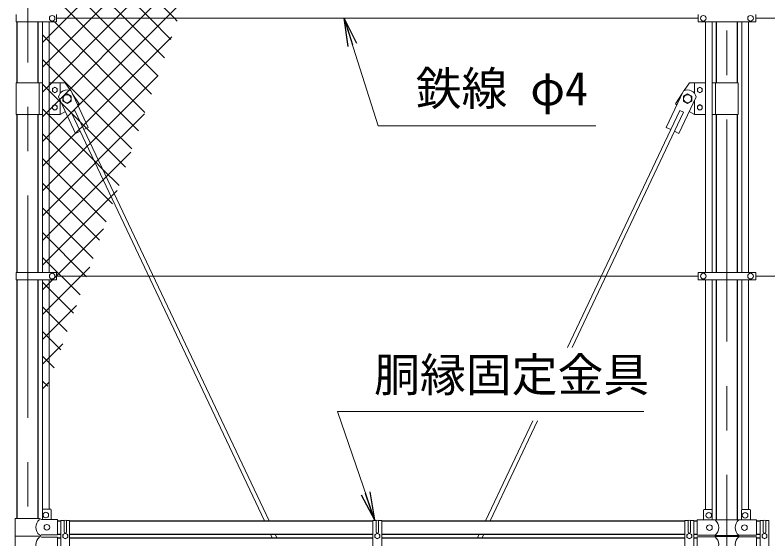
# Model space of a CAD drawing. Units: millimetres, scale not verified. Extents: x -8399 to 8401, y -5940 to 5940.
# Drawn here: x -6430 to -4276, y 941 to 2439 of the extents above; entities that cross this region are included whole.
import ezdxf
from ezdxf.enums import TextEntityAlignment as Align

# ---------------------------------------------------------------- set-up
doc = ezdxf.new("R2010")
doc.units = ezdxf.units.MM
doc.header["$LTSCALE"] = 20
doc.linetypes.add('USER1', pattern=[50.8, 31.75, -6.35, 6.35, -6.35])
for name, color, linetype, lineweight in [('0-1_D-STR1', 1, 'Continuous', 25), ('0-4_D-BMK', 2, 'USER1', 13), ('0-8_D-STR3', 3, 'Continuous', 13), ('0-9_D-STR-TXT', 7, 'Continuous', 13), ('0-D_D-STR2', 7, 'Continuous', 13)]:
    doc.layers.add(name, color=color, linetype=linetype, lineweight=lineweight)
doc.layers.add('0-6_0', color=7, linetype='Continuous')
doc.styles.add('ＭＳ ゴシック', font='')
doc.styles.get('ＭＳ ゴシック').set_extended_font_data('MS Gothic')

# ---------------------------------------------------------------- blocks, each defined once
blk = doc.blocks.new('_Open')
at = {"layer": '0-6_0'}
blk.add_line((-20, 3.333), (0, 0), dxfattribs=at)
blk.add_lwpolyline([(-20, -3.333), (0, 0), (-20, 0)], dxfattribs=at)

msp = doc.modelspace()

# ---------------------------------------------------------------- linework, layer by layer
at = {"layer": '0-1_D-STR1'}
for p, q in [((-6423.67, 2244.46), (-6423.67, 2418.96)), ((-6363.17, 2244.46), (-6363.17, 2418.96)), ((-4423.67, 2244.46), (-4423.67, 2419.16)), ((-4363.17, 2244.46), (-4363.17, 2419.16)), ((-6423.67, 1702.96), (-6423.67, 2154.46)), ((-6363.17, 1702.96), (-6363.17, 2154.46)), ((-4423.67, 1702.76), (-4423.67, 2154.46)), ((-4363.17, 1702.76), (-4363.17, 2154.46)), ((-6423.67, 999.46), (-6423.67, 1681.96)), ((-6363.17, 999.46), (-6363.17, 1681.96)), ((-4423.67, 996.06), (-4423.67, 1682.16)), ((-4363.17, 996.06), (-4363.17, 1682.16)), ((-6308.42, 992.56), (-6298.42, 992.56)), ((-6273.42, 992.56), (-5405.92, 992.56)), ((-5380.92, 992.56), (-4513.42, 992.56)), ((-4488.42, 992.56), (-4478.42, 992.56)), ((-4308.42, 992.56), (-4298.42, 992.56)), ((-6308.42, 954.46), (-6298.42, 954.46)), ((-6273.42, 954.46), (-5405.92, 954.46)), ((-5380.92, 954.46), (-4513.42, 954.46)), ((-4488.42, 954.46), (-4478.42, 954.46)), ((-4423.67, 947.86), (-4423.67, 951.06)), ((-4363.17, 947.86), (-4363.17, 951.06)), ((-4308.42, 954.46), (-4298.42, 954.46)), ((-6308.42, 944.46), (-6298.42, 944.46)), ((-6273.42, 944.46), (-5405.92, 944.46)), ((-5380.92, 944.46), (-4513.42, 944.46)), ((-4488.42, 944.46), (-4478.42, 944.46)), ((-4308.42, 944.46), (-4298.42, 944.46))]:
    msp.add_line(p, q, dxfattribs=at)
at = {"layer": '0-4_D-BMK'}
for p, q in [((-6393.42, 3954.46), (-6393.42, -2805.54)), ((-4393.42, 3156.16), (-4393.42, -2805.54)), ((-6393.42, 2443.99), (-6393.42, 2403.21))]:
    msp.add_line(p, q, dxfattribs=at)
at = {"layer": '0-8_D-STR3'}
for p, q in [((-6426.22, 2439.96), (-6426.22, 2418.96)), ((-6311.42, 2439.96), (-6311.42, 2418.96)), ((-4475.92, 2439.76), (-4475.92, 2419.16)), ((-4310.92, 2439.76), (-4310.92, 2419.16)), ((-6426.22, 2418.96), (-6311.42, 2418.96)), ((-6350.92, 1702.96), (-6350.92, 2418.96)), ((-6331.92, 1702.96), (-6331.92, 2418.96)), ((-4475.92, 2429.46), (-6311.42, 2429.46)), ((-4475.92, 2419.16), (-4310.92, 2419.16)), ((-4454.92, 2418.96), (-4454.92, 1702.76)), ((-4435.92, 2418.96), (-4435.92, 1702.76)), ((-4350.92, 2419.16), (-4350.92, 1702.76)), ((-4331.92, 2419.16), (-4331.92, 1702.76)), ((-3393.42, 2429.46), (-4310.92, 2429.46)), ((-6425.97, 2244.46), (-6425.97, 2154.46)), ((-6350.92, 2244.46), (-6425.97, 2244.46)), ((-6360.87, 2244.46), (-6360.87, 2154.46)), ((-6285.87, 2244.46), (-6331.92, 2244.46)), ((-6300.87, 2244.46), (-6300.87, 2214.46)), ((-6285.87, 2244.46), (-6271.26, 2222.53)), ((-4500.97, 2244.46), (-4515.59, 2222.53)), ((-4454.92, 2244.46), (-4500.97, 2244.46)), ((-4485.97, 2244.46), (-4485.97, 2214.46)), ((-4360.87, 2244.46), (-4435.92, 2244.46)), ((-4425.97, 2244.46), (-4425.97, 2154.46)), ((-4360.87, 2244.46), (-4360.87, 2154.46)), ((-6269.21, 2221.57), (-6220.03, 2117.62)), ((-4517.64, 2221.57), (-4566.82, 2117.62)), ((-6305.37, 2204.46), (-6256.18, 2100.51)), ((-4481.48, 2204.46), (-4530.66, 2100.51)), ((-6300.87, 2194.96), (-6300.87, 2154.46)), ((-4485.97, 2194.96), (-4485.97, 2154.46)), ((-6350.92, 2154.46), (-6425.97, 2154.46)), ((-6300.87, 2154.46), (-6331.92, 2154.46)), ((-6285.64, 2162.77), (-6300.87, 2154.46)), ((-6269.19, 2160.73), (-6258.34, 2165.87)), ((-6269.19, 2160.73), (-5716.47, 992.56)), ((-6258.34, 2165.87), (-5703.2, 992.56)), ((-4528.5, 2165.87), (-4849.16, 1488.15)), ((-4517.66, 2160.73), (-4835.88, 1488.15)), ((-4517.66, 2160.73), (-4528.5, 2165.87)), ((-4501.21, 2162.77), (-4485.97, 2154.46)), ((-4485.97, 2154.46), (-4454.92, 2154.46)), ((-4435.92, 2154.46), (-4360.87, 2154.46)), ((-6232.68, 2111.63), (-6220.03, 2117.62)), ((-4554.16, 2111.63), (-4566.82, 2117.62)), ((-6256.18, 2100.51), (-6243.53, 2106.5)), ((-4530.66, 2100.51), (-4543.32, 2106.5)), ((-6426.22, 1702.96), (-6426.22, 1681.96)), ((-6426.22, 1702.96), (-6311.42, 1702.96)), ((-6311.42, 1702.96), (-6311.42, 1681.96)), ((-4475.92, 1702.76), (-4310.92, 1702.76)), ((-4475.92, 1702.76), (-4475.92, 1682.16)), ((-4310.92, 1702.76), (-4310.92, 1682.16)), ((-6426.22, 1681.96), (-6311.42, 1681.96)), ((-6350.92, 1025.78), (-6350.92, 1681.96)), ((-6331.92, 1026.46), (-6331.92, 1681.96)), ((-4475.92, 1692.46), (-6311.42, 1692.46)), ((-4475.92, 1682.16), (-4310.92, 1682.16)), ((-4454.92, 1025.56), (-4454.92, 1682.16)), ((-4435.92, 1024.88), (-4435.92, 1682.16)), ((-4350.92, 1024.88), (-4350.92, 1682.16)), ((-4331.92, 1025.56), (-4331.92, 1682.16)), ((-3393.42, 1692.46), (-4310.92, 1692.46)), ((-4948.19, 1278.85), (-5083.65, 992.56)), ((-4934.92, 1278.85), (-5070.37, 992.56)), ((-6351.42, 1024.46), (-6351.42, 996.46)), ((-6349.42, 1026.46), (-6328.42, 1026.46)), ((-6326.42, 1024.46), (-6326.42, 996.46)), ((-4460.42, 995.56), (-4460.42, 1023.56)), ((-4437.42, 1025.56), (-4458.42, 1025.56)), ((-4435.42, 995.56), (-4435.42, 1023.56)), ((-4351.42, 995.56), (-4351.42, 1023.56)), ((-4349.42, 1025.56), (-4328.42, 1025.56)), ((-4326.42, 995.56), (-4326.42, 1023.56)), ((-6429.52, 999.46), (-6359.62, 999.46)), ((-6429.52, 999.46), (-6429.52, 949.46)), ((-6353.62, 996.46), (-6359.62, 999.46)), ((-6353.62, 996.46), (-6308.42, 996.46)), ((-6308.42, 952.46), (-6308.42, 996.46)), ((-6298.42, 993.83), (-6289.42, 993.83)), ((-6289.42, 993.83), (-6289.42, 961.46)), ((-6282.42, 993.83), (-6282.42, 961.46)), ((-5396.92, 993.83), (-5396.92, 961.46)), ((-5380.92, 993.83), (-5389.92, 993.83)), ((-5389.92, 993.83), (-5389.92, 961.46)), ((-4504.42, 993.83), (-4504.42, 961.46)), ((-4488.42, 993.83), (-4497.42, 993.83)), ((-4497.42, 993.83), (-4497.42, 961.46)), ((-4478.42, 995.56), (-4427.22, 995.56)), ((-4478.42, 951.56), (-4478.42, 995.56)), ((-4427.22, 996.06), (-4428.22, 995.56)), ((-4427.22, 996.06), (-4359.62, 996.06)), ((-4359.62, 996.06), (-4358.62, 995.56)), ((-4359.62, 995.56), (-4308.42, 995.56)), ((-4308.42, 951.56), (-4308.42, 995.56)), ((-4298.42, 993.83), (-4289.42, 993.83)), ((-4289.42, 993.83), (-4289.42, 961.46)), ((-4282.42, 993.83), (-4282.42, 961.46)), ((-6429.52, 949.46), (-6359.62, 949.46)), ((-6429.52, 949.46), (-6359.62, 949.46)), ((-6429.52, 899.46), (-6429.52, 949.46)), ((-6353.62, 952.46), (-6359.62, 949.46)), ((-6353.62, 946.46), (-6359.62, 949.46)), ((-6353.62, 952.46), (-6308.42, 952.46)), ((-5698.45, 954.46), (-5693.72, 944.46)), ((-5685.17, 954.46), (-5680.44, 944.46)), ((-5101.67, 954.46), (-5106.4, 944.46)), ((-5088.4, 954.46), (-5093.13, 944.46)), ((-4478.42, 951.56), (-4427.22, 951.56)), ((-4427.22, 951.06), (-4428.22, 951.56)), ((-4427.22, 947.86), (-4428.22, 947.36)), ((-4359.62, 951.56), (-4308.42, 951.56)), ((-6353.62, 946.46), (-6308.42, 946.46)), ((-6308.42, 946.46), (-6308.42, 902.46)), ((-4478.42, 947.36), (-4427.22, 947.36)), ((-4478.42, 947.36), (-4478.42, 903.36)), ((-4359.62, 947.36), (-4308.42, 947.36)), ((-4308.42, 947.36), (-4308.42, 903.36))]:
    msp.add_line(p, q, dxfattribs=at)
for points in [[(-6315.87, 2232.56), (-6322.89, 2228.51), (-6322.89, 2220.41), (-6315.87, 2216.36), (-6308.86, 2220.41), (-6308.86, 2228.51)], [(-4470.97, 2232.56), (-4463.96, 2228.51), (-4463.96, 2220.41), (-4470.97, 2216.36), (-4477.99, 2220.41), (-4477.99, 2228.51)], [(-6280.87, 2213.31), (-6292.87, 2206.38), (-6292.87, 2192.53), (-6280.87, 2185.6), (-6268.87, 2192.53), (-6268.87, 2206.38)], [(-4505.97, 2213.31), (-4493.97, 2206.38), (-4493.97, 2192.53), (-4505.97, 2185.6), (-4517.97, 2192.53), (-4517.97, 2206.38)], [(-6315.87, 2166.36), (-6322.89, 2170.41), (-6322.89, 2178.51), (-6315.87, 2182.56), (-6308.86, 2178.51), (-6308.86, 2170.41)], [(-4470.97, 2166.36), (-4463.96, 2170.41), (-4463.96, 2178.51), (-4470.97, 2182.56), (-4477.99, 2178.51), (-4477.99, 2170.41)], [(-6285.92, 941.36), (-6292.94, 945.41), (-6292.94, 953.51), (-6285.92, 957.56), (-6278.91, 953.51), (-6278.91, 945.41)], [(-5393.42, 941.36), (-5386.41, 945.41), (-5386.41, 953.51), (-5393.42, 957.56), (-5400.44, 953.51), (-5400.44, 945.41)], [(-4500.92, 941.36), (-4493.91, 945.41), (-4493.91, 953.51), (-4500.92, 957.56), (-4507.94, 953.51), (-4507.94, 945.41)], [(-4285.92, 941.36), (-4292.94, 945.41), (-4292.94, 953.51), (-4285.92, 957.56), (-4278.91, 953.51), (-4278.91, 945.41)]]:
    msp.add_lwpolyline(points, close=True, dxfattribs=at)
for points in [[(-6265.77, 2214.31), (-6245.87, 2184.46), (-6250.46, 2181.95)], [(-4521.07, 2214.31), (-4540.97, 2184.46), (-4536.38, 2181.95)], [(-6289.42, 904.57), (-6298.42, 904.57), (-6298.42, 993.83)], [(-6282.42, 993.83), (-6273.42, 993.83), (-6273.42, 904.57), (-6282.42, 904.57)], [(-5396.92, 993.83), (-5405.92, 993.83), (-5405.92, 904.57), (-5396.92, 904.57)], [(-5389.92, 904.57), (-5380.92, 904.57), (-5380.92, 993.83)], [(-4504.42, 993.83), (-4513.42, 993.83), (-4513.42, 904.57), (-4504.42, 904.57)], [(-4497.42, 904.57), (-4488.42, 904.57), (-4488.42, 993.83)], [(-4289.42, 904.57), (-4298.42, 904.57), (-4298.42, 993.83)], [(-4282.42, 993.83), (-4273.42, 993.83), (-4273.42, 904.57), (-4282.42, 904.57)], [(-4427.22, 951.06), (-4359.62, 951.06), (-4358.62, 951.56)], [(-4427.22, 947.86), (-4359.62, 947.86), (-4358.62, 947.36)]]:
    msp.add_lwpolyline(points, dxfattribs=at)
for centre, radius in [((-6323.42, 2429.46), 8), ((-4460.92, 2429.46), 8), ((-4325.92, 2429.46), 8), ((-6315.87, 2224.46), 7.03), ((-4470.97, 2224.46), 7.03), ((-6280.87, 2199.46), 11.5), ((-4505.97, 2199.46), 11.5), ((-6315.87, 2174.46), 7.03), ((-4470.97, 2174.46), 7.03), ((-6323.42, 1692.46), 8), ((-4460.92, 1692.46), 8), ((-4325.92, 1692.46), 8), ((-6341.42, 1009.46), 8), ((-4445.42, 1008.56), 8), ((-4341.42, 1008.56), 8), ((-6338.42, 974.46), 8), ((-4443.42, 973.56), 8), ((-4343.42, 973.56), 8), ((-6285.92, 949.46), 7.03), ((-5393.42, 949.46), 7.03), ((-4500.92, 949.46), 7.03), ((-4285.92, 949.46), 7.03)]:
    msp.add_circle(centre, radius, dxfattribs=at)
for centre, radius, start, end in [((-6280.87, 2199.46), 25, 62.19074, 168.45095), ((-4505.97, 2199.46), 25, 11.54905, 117.80926), ((-6349.42, 1024.46), 2, 90, 180), ((-6328.42, 1024.46), 2, 0, 90), ((-4458.42, 1023.56), 2, 90, 180), ((-4437.42, 1023.56), 2, 0, 90), ((-4349.42, 1023.56), 2, 90, 180), ((-4328.42, 1023.56), 2, 0, 90), ((-6341.04, 974.46), 28.8, 130.19176, 229.80824), ((-6285.92, 988.2), 6.62, 58.10921, 121.89079), ((-5393.42, 988.2), 6.62, 58.10921, 121.89079), ((-4500.92, 988.2), 6.62, 58.10921, 121.89079), ((-4445.81, 973.56), 28.8, 310.19176, 49.80824), ((-4341.04, 973.56), 28.8, 130.19176, 229.80824), ((-4285.92, 988.2), 6.62, 58.10921, 121.89079), ((-6285.92, 961.46), 3.5, 180, 0), ((-5393.42, 961.46), 3.5, 180, 0), ((-4500.92, 961.46), 3.5, 180, 0), ((-4285.92, 961.46), 3.5, 180, 0), ((-6341.04, 924.46), 28.8, 130.19176, 229.80824), ((-4445.81, 925.36), 28.8, 310.19176, 49.80824), ((-4341.04, 925.36), 28.8, 130.19176, 229.80824)]:
    msp.add_arc(centre, radius, start, end, dxfattribs=at)
at = {"layer": '0-9_D-STR-TXT'}
for points in [[(-4768.53, 2122.2), (-5391.19, 2122.2), (-5487.98, 2427.55)], [(-4630.71, 1305.08), (-5507.68, 1305.08), (-5401.82, 997.35)]]:
    msp.add_lwpolyline(points, dxfattribs=at)
at = {"layer": '0-D_D-STR2'}
for p, q in [((-6281.55, 2429.46), (-5786.76, 2924.24)), ((-6210.84, 2429.46), (-5825.71, 2814.59)), ((-5973.7, 2429.46), (-6331.92, 2787.68)), ((-6044.41, 2429.46), (-6331.92, 2716.96)), ((-6140.13, 2429.46), (-5864.65, 2704.93)), ((-6115.13, 2429.46), (-6331.92, 2646.25)), ((-6185.84, 2429.46), (-6331.92, 2575.54)), ((-6256.55, 2429.46), (-6331.92, 2504.83)), ((-6350.92, 2360.08), (-6281.55, 2429.46)), ((-6350.92, 2289.37), (-6210.84, 2429.46)), ((-6350.92, 2218.66), (-6140.13, 2429.46)), ((-6318.16, 2420.36), (-6320.04, 2422.24)), ((-6058.09, 2160.29), (-6316.76, 2418.96)), ((-6039.56, 2212.47), (-6256.55, 2429.46)), ((-6021.03, 2264.65), (-6185.84, 2429.46)), ((-6002.5, 2316.83), (-6115.13, 2429.46)), ((-5983.96, 2369.01), (-6044.41, 2429.46)), ((-5965.43, 2421.18), (-5973.7, 2429.46)), ((-6076.62, 2108.11), (-6350.92, 2382.41)), ((-6095.16, 2055.93), (-6350.92, 2311.7)), ((-6214.19, 2072.55), (-6020.44, 2266.3)), ((-6300.87, 2190.94), (-6350.92, 2240.99)), ((-6316.92, 2181.95), (-6292.87, 2206)), ((-6350.92, 2147.95), (-6322.89, 2175.98)), ((-6322.65, 2176.22), (-6317.61, 2181.26)), ((-6191.48, 2024.55), (-6059.39, 2156.64)), ((-6150.75, 1899.4), (-6350.92, 2099.57)), ((-6223.2, 2063.54), (-6214.19, 2072.55)), ((-6350.92, 1935.82), (-6223.2, 2063.54)), ((-6168.77, 1976.55), (-6098.34, 2046.98)), ((-6169.29, 1847.22), (-6350.92, 2028.86)), ((-6200.49, 2015.54), (-6191.48, 2024.55)), ((-6350.92, 1865.11), (-6200.49, 2015.54)), ((-6350.92, 1794.39), (-6177.78, 1967.54)), ((-6177.78, 1967.54), (-6168.77, 1976.55)), ((-6187.82, 1795.04), (-6350.92, 1958.15)), ((-6350.92, 1723.68), (-6155.07, 1919.54)), ((-6155.07, 1919.54), (-6146.06, 1928.55)), ((-6146.06, 1928.55), (-6137.28, 1937.32)), ((-6206.35, 1742.86), (-6350.92, 1887.44)), ((-6350.92, 1652.97), (-6176.23, 1827.67)), ((-6224.88, 1690.69), (-6350.92, 1816.73)), ((-6243.41, 1638.51), (-6350.92, 1746.01)), ((-6350.92, 1582.26), (-6215.18, 1718.01)), ((-6261.95, 1586.33), (-6350.92, 1675.3)), ((-6350.92, 1511.55), (-6254.13, 1608.35)), ((-6280.48, 1534.15), (-6350.92, 1604.59)), ((-6299.01, 1481.97), (-6350.92, 1533.88)), ((-6350.92, 1440.84), (-6293.07, 1498.69)), ((-6317.54, 1429.79), (-6350.92, 1463.17)), ((-6336.08, 1377.61), (-6350.92, 1392.46)), ((-6350.92, 1370.13), (-6332.02, 1389.03))]:
    msp.add_line(p, q, dxfattribs=at)
for points in [[(-6291.96, 2206.91), (-6069.41, 2429.46), (-5903.6, 2595.27)], [(-6350.92, 2077.24), (-6268.62, 2159.54), (-6265.84, 2162.32), (-6249.1, 2179.06), (-5998.7, 2429.46), (-5942.55, 2485.61)], [(-6350.92, 2006.53), (-6245.91, 2111.54), (-6236.9, 2120.55), (-6226.39, 2131.06), (-5981.5, 2375.95)], [(-6113.69, 2003.76), (-6225.13, 2115.2), (-6242.66, 2132.73), (-6267.86, 2157.93), (-6297.26, 2187.33)], [(-6132.22, 1951.58), (-6179.16, 1998.52), (-6204.36, 2023.72), (-6350.92, 2170.28)]]:
    msp.add_lwpolyline(points, dxfattribs=at)

# ---------------------------------------------------------------- block references
at = {"layer": '0-9_D-STR-TXT', "xscale": 4, "yscale": 4}
for p, rotation in [((-5488.58, 2429.46), 107.58773), ((-5401.17, 995.46), 288.98357)]:
    msp.add_blockref('_Open', p, dxfattribs=dict(at, rotation=rotation))

# ---------------------------------------------------------------- texts
at = {"layer": '0-9_D-STR-TXT', "style": 'ＭＳ ゴシック'}
for s, p in [('鉄線 φ4', (-5283.75, 2151.94)), ('胴縁固定金具', (-5402.79, 1333.55))]:
    msp.add_text(s, height=96.19, dxfattribs=at).set_placement(p, align=Align.BOTTOM_LEFT)

doc.saveas('drawing.dxf')
